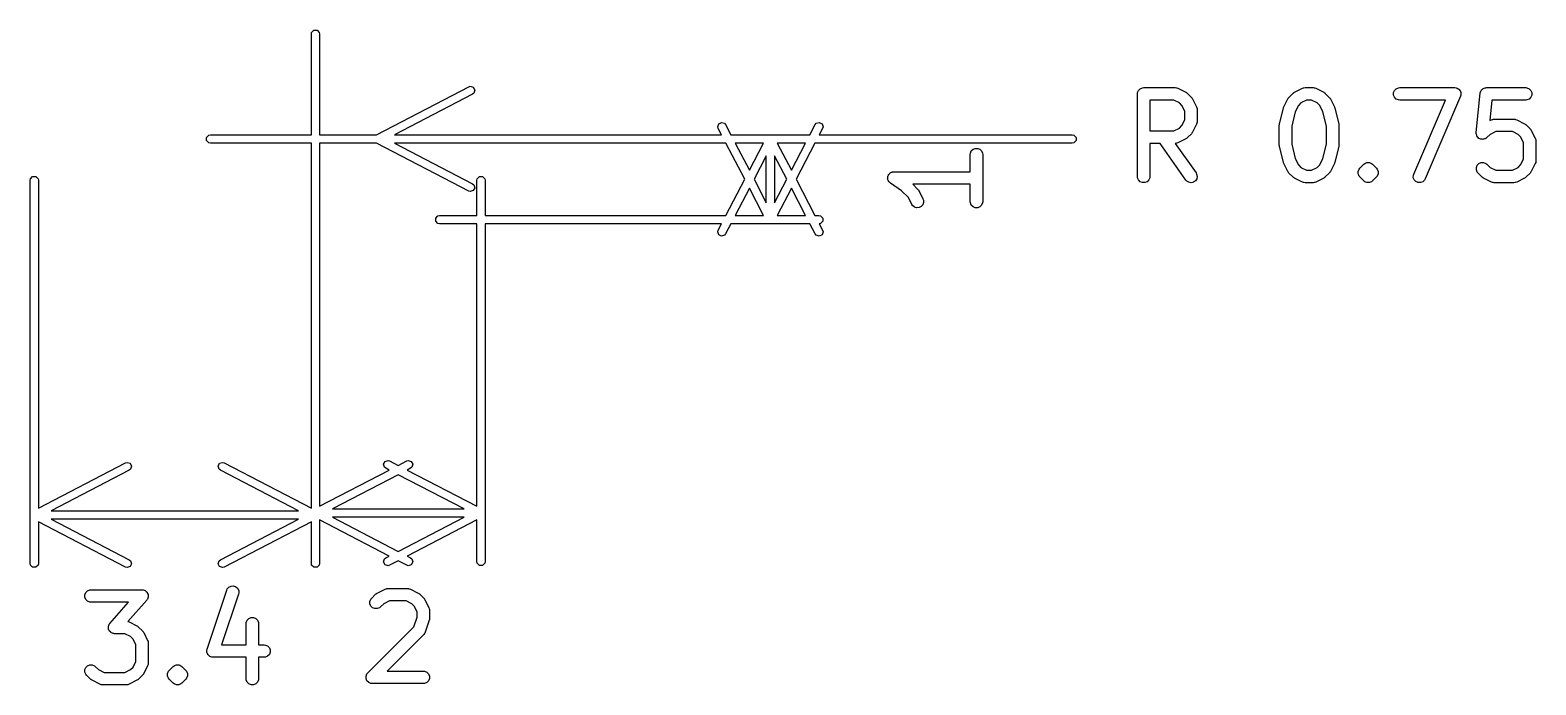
# Model space of a CAD drawing. Header units: inches. Extents: x 5.49 to 6.21, y -4.71 to -3.38.
# Drawn here: x 5.494 to 6.211, y -4.714 to -4.402 of the extents above; entities that cross this region are included whole.
import ezdxf

# ---------------------------------------------------------------- set-up
doc = ezdxf.new("R2010")
doc.units = ezdxf.units.IN
doc.header["$MEASUREMENT"] = 0
doc.layers.add('BLACK', color=250, linetype='CONTINUOUS')

msp = doc.modelspace()

# ---------------------------------------------------------------- linework, layer by layer
at = {"layer": 'BLACK', "linetype": 'CONTINUOUS'}
for p, q in [((5.62794, -4.4037), (5.62808, -4.40295)), ((5.62794, -4.45173), (5.62794, -4.4037)), ((5.62808, -4.40295), (5.62915, -4.40188)), ((5.62915, -4.40188), (5.63066, -4.40188)), ((5.63066, -4.40188), (5.63172, -4.40295)), ((5.63172, -4.40295), (5.63187, -4.4037)), ((5.63187, -4.4037), (5.63187, -4.45173)), ((5.65895, -4.45173), (5.70287, -4.42887)), ((5.70287, -4.42887), (5.70361, -4.42865)), ((5.70361, -4.42865), (5.70505, -4.42911)), ((5.70505, -4.42911), (5.70574, -4.43044)), ((6.02251, -4.42978), (6.02358, -4.42934)), ((6.02358, -4.42934), (6.02415, -4.42928)), ((6.02415, -4.42928), (6.03915, -4.42928)), ((6.03915, -4.42928), (6.03973, -4.42934)), ((6.03973, -4.42934), (6.03982, -4.42938)), ((6.03982, -4.42938), (6.03993, -4.42939)), ((6.03993, -4.42939), (6.04047, -4.4296)), ((6.0997, -4.4296), (6.10024, -4.42939)), ((6.10024, -4.42939), (6.10034, -4.42938)), ((6.10034, -4.42938), (6.10044, -4.42934)), ((6.10044, -4.42934), (6.10102, -4.42928)), ((6.10102, -4.42928), (6.10477, -4.42928)), ((6.10477, -4.42928), (6.10534, -4.42934)), ((6.10534, -4.42934), (6.10544, -4.42938)), ((6.10544, -4.42938), (6.10555, -4.42939)), ((6.10555, -4.42939), (6.10609, -4.4296)), ((6.14437, -4.42978), (6.14544, -4.42934)), ((6.14544, -4.42934), (6.14601, -4.42928)), ((6.14601, -4.42928), (6.17226, -4.42928)), ((6.17226, -4.42928), (6.17284, -4.42934)), ((6.17284, -4.42934), (6.17285, -4.42935)), ((6.17285, -4.42935), (6.17287, -4.42935)), ((6.17287, -4.42935), (6.17338, -4.42957)), ((6.18587, -4.42963), (6.18628, -4.42951)), ((6.18628, -4.42951), (6.18668, -4.42934)), ((6.18668, -4.42934), (6.1869, -4.42932)), ((6.1869, -4.42932), (6.18697, -4.4293)), ((6.18697, -4.4293), (6.18704, -4.42931)), ((6.18704, -4.42931), (6.18726, -4.42928)), ((6.18726, -4.42928), (6.206, -4.42928)), ((6.206, -4.42928), (6.20658, -4.42934)), ((6.20658, -4.42934), (6.20765, -4.42978)), ((5.70469, -4.43236), (5.66748, -4.45173)), ((5.70529, -4.43188), (5.70469, -4.43236)), ((5.70574, -4.43044), (5.70529, -4.43188)), ((6.0212, -4.43224), (6.02126, -4.43166)), ((6.0212, -4.47161), (6.0212, -4.43224)), ((6.02126, -4.43166), (6.0217, -4.4306)), ((6.0217, -4.4306), (6.02251, -4.42978)), ((6.03845, -4.43519), (6.02711, -4.43519)), ((6.02711, -4.43519), (6.02711, -4.44991)), ((6.04115, -4.43654), (6.03845, -4.43519)), ((6.04047, -4.4296), (6.04422, -4.43147)), ((6.04235, -4.43774), (6.04115, -4.43654)), ((6.04422, -4.43147), (6.04447, -4.43163)), ((6.04447, -4.43163), (6.04454, -4.43166)), ((6.04454, -4.43166), (6.04462, -4.43172)), ((6.04462, -4.43172), (6.04471, -4.43178)), ((6.04471, -4.43178), (6.04476, -4.43184)), ((6.04476, -4.43184), (6.04499, -4.43202)), ((6.04499, -4.43202), (6.04686, -4.4339)), ((6.04686, -4.4339), (6.04705, -4.43412)), ((6.04705, -4.43412), (6.04711, -4.43418)), ((6.04711, -4.43418), (6.04716, -4.43427)), ((6.04716, -4.43427), (6.04723, -4.43435)), ((6.04723, -4.43435), (6.04726, -4.43442)), ((6.04726, -4.43442), (6.04742, -4.43467)), ((6.04742, -4.43467), (6.04929, -4.43842)), ((6.09088, -4.43842), (6.09275, -4.43467)), ((6.09275, -4.43467), (6.09291, -4.43442)), ((6.09291, -4.43442), (6.09294, -4.43435)), ((6.09294, -4.43435), (6.09301, -4.43427)), ((6.09301, -4.43427), (6.09306, -4.43418)), ((6.09306, -4.43418), (6.09312, -4.43412)), ((6.09312, -4.43412), (6.09331, -4.4339)), ((6.09331, -4.4339), (6.09518, -4.43202)), ((6.09518, -4.43202), (6.09541, -4.43184)), ((6.09541, -4.43184), (6.09546, -4.43178)), ((6.09546, -4.43178), (6.09555, -4.43172)), ((6.09555, -4.43172), (6.09563, -4.43166)), ((6.09563, -4.43166), (6.0957, -4.43163)), ((6.0957, -4.43163), (6.09595, -4.43147)), ((6.09595, -4.43147), (6.0997, -4.4296)), ((6.09902, -4.43654), (6.09782, -4.43774)), ((6.10172, -4.43519), (6.09902, -4.43654)), ((6.10407, -4.43519), (6.10172, -4.43519)), ((6.10677, -4.43654), (6.10407, -4.43519)), ((6.10609, -4.4296), (6.10984, -4.43147)), ((6.10797, -4.43774), (6.10677, -4.43654)), ((6.10984, -4.43147), (6.11009, -4.43163)), ((6.11009, -4.43163), (6.11016, -4.43166)), ((6.11016, -4.43166), (6.11024, -4.43172)), ((6.11024, -4.43172), (6.11033, -4.43178)), ((6.11033, -4.43178), (6.11038, -4.43184)), ((6.11038, -4.43184), (6.1106, -4.43202)), ((6.1106, -4.43202), (6.11248, -4.4339)), ((6.11248, -4.4339), (6.11267, -4.43412)), ((6.11267, -4.43412), (6.11272, -4.43418)), ((6.11272, -4.43418), (6.11278, -4.43427)), ((6.11278, -4.43427), (6.11285, -4.43435)), ((6.11285, -4.43435), (6.11288, -4.43442)), ((6.11288, -4.43442), (6.11303, -4.43467)), ((6.11303, -4.43467), (6.11491, -4.43842)), ((6.14312, -4.43166), (6.14356, -4.4306)), ((6.14312, -4.43281), (6.14312, -4.43166)), ((6.14356, -4.43388), (6.14312, -4.43281)), ((6.14356, -4.4306), (6.14437, -4.42978)), ((6.14437, -4.43469), (6.14356, -4.43388)), ((6.14544, -4.43513), (6.14437, -4.43469)), ((6.14601, -4.43519), (6.14544, -4.43513)), ((6.16778, -4.43519), (6.14601, -4.43519)), ((6.15267, -4.47044), (6.16778, -4.43519)), ((6.17497, -4.4334), (6.1581, -4.47277)), ((6.17338, -4.42957), (6.1739, -4.42978)), ((6.1739, -4.42978), (6.17391, -4.42979)), ((6.17391, -4.42979), (6.17393, -4.4298)), ((6.17393, -4.4298), (6.17432, -4.4302)), ((6.17432, -4.4302), (6.17471, -4.4306)), ((6.17471, -4.4306), (6.17472, -4.43061)), ((6.17472, -4.43061), (6.17473, -4.43063)), ((6.17473, -4.43063), (6.17494, -4.43115)), ((6.17494, -4.43115), (6.17516, -4.43166)), ((6.17515, -4.43285), (6.17497, -4.4334)), ((6.17516, -4.43281), (6.17515, -4.43283)), ((6.17515, -4.43283), (6.17515, -4.43285)), ((6.17516, -4.43166), (6.17516, -4.43168)), ((6.17516, -4.43168), (6.17516, -4.4317)), ((6.17516, -4.4317), (6.17516, -4.43225)), ((6.17516, -4.43225), (6.17516, -4.43281)), ((6.18244, -4.45069), (6.18432, -4.43194)), ((6.18432, -4.43194), (6.18436, -4.43173)), ((6.18436, -4.43166), (6.18439, -4.43159)), ((6.18436, -4.43173), (6.18436, -4.43166)), ((6.18439, -4.43159), (6.18443, -4.43138)), ((6.18443, -4.43138), (6.18464, -4.431)), ((6.18464, -4.431), (6.1848, -4.4306)), ((6.1848, -4.4306), (6.18491, -4.43049)), ((6.18491, -4.43049), (6.18498, -4.43036)), ((6.18498, -4.43036), (6.18531, -4.43009)), ((6.18531, -4.43009), (6.18562, -4.42978)), ((6.18562, -4.42978), (6.18575, -4.42972)), ((6.18575, -4.42972), (6.18587, -4.42963)), ((6.18993, -4.43519), (6.18895, -4.44496)), ((6.206, -4.43519), (6.18993, -4.43519)), ((6.20658, -4.43513), (6.206, -4.43519)), ((6.20765, -4.43469), (6.20658, -4.43513)), ((6.20765, -4.42978), (6.20846, -4.4306)), ((6.20846, -4.43388), (6.20765, -4.43469)), ((6.20846, -4.4306), (6.2089, -4.43166)), ((6.2089, -4.43281), (6.20846, -4.43388)), ((6.2089, -4.43166), (6.2089, -4.43281)), ((6.0437, -4.44043), (6.04235, -4.43774)), ((6.0437, -4.44466), (6.0437, -4.44043)), ((6.04929, -4.43842), (6.0495, -4.43896)), ((6.0495, -4.43896), (6.04951, -4.43906)), ((6.04951, -4.43906), (6.04955, -4.43916)), ((6.04955, -4.43916), (6.0496, -4.43974)), ((6.0496, -4.43974), (6.0496, -4.44536)), ((6.08878, -4.44652), (6.09065, -4.43902)), ((6.09065, -4.43902), (6.09067, -4.43898)), ((6.09067, -4.43896), (6.09076, -4.43872)), ((6.09067, -4.43898), (6.09067, -4.43896)), ((6.09076, -4.43872), (6.09085, -4.43847)), ((6.09085, -4.43847), (6.09086, -4.43846)), ((6.09086, -4.43846), (6.09088, -4.43842)), ((6.0963, -4.44077), (6.0946, -4.4476)), ((6.09782, -4.43774), (6.0963, -4.44077)), ((6.10948, -4.44077), (6.10797, -4.43774)), ((6.11119, -4.4476), (6.10948, -4.44077)), ((6.11491, -4.43842), (6.11492, -4.43846)), ((6.11492, -4.43846), (6.11494, -4.43847)), ((6.11494, -4.43847), (6.11502, -4.43872)), ((6.11502, -4.43872), (6.11511, -4.43896)), ((6.11511, -4.43896), (6.11512, -4.43898)), ((6.11512, -4.43898), (6.11513, -4.43902)), ((6.11513, -4.43902), (6.11701, -4.44652)), ((5.82141, -4.44795), (5.82186, -4.44651)), ((5.82162, -4.44868), (5.82141, -4.44795)), ((5.82321, -4.45173), (5.82162, -4.44868)), ((5.82186, -4.44651), (5.8232, -4.44581)), ((5.8232, -4.44581), (5.82463, -4.44627)), ((5.82463, -4.44627), (5.82512, -4.44687)), ((5.82512, -4.44687), (5.82765, -4.45173)), ((5.86527, -4.45173), (5.8678, -4.44687)), ((5.8678, -4.44687), (5.86828, -4.44627)), ((5.86828, -4.44627), (5.86972, -4.44581)), ((5.87129, -4.44868), (5.8697, -4.45173)), ((5.86972, -4.44581), (5.87105, -4.44651)), ((5.87105, -4.44651), (5.87151, -4.44795)), ((5.87151, -4.44795), (5.87129, -4.44868)), ((6.02711, -4.44991), (6.03845, -4.44991)), ((6.03845, -4.44991), (6.04115, -4.44856)), ((6.04115, -4.44856), (6.04235, -4.44736)), ((6.04235, -4.44736), (6.0437, -4.44466)), ((6.04705, -4.45097), (6.04686, -4.4512)), ((6.04711, -4.45092), (6.04705, -4.45097)), ((6.04716, -4.45083), (6.04711, -4.45092)), ((6.04723, -4.45075), (6.04716, -4.45083)), ((6.04726, -4.45068), (6.04723, -4.45075)), ((6.04742, -4.45043), (6.04726, -4.45068)), ((6.04929, -4.44668), (6.04742, -4.45043)), ((6.0495, -4.44614), (6.04929, -4.44668)), ((6.04951, -4.44603), (6.0495, -4.44614)), ((6.04955, -4.44594), (6.04951, -4.44603)), ((6.0496, -4.44536), (6.04955, -4.44594)), ((6.08869, -4.44709), (6.08873, -4.44688)), ((6.0887, -4.44713), (6.08869, -4.44709)), ((6.08869, -4.44724), (6.0887, -4.44713)), ((6.08869, -4.45661), (6.08869, -4.44724)), ((6.08873, -4.44688), (6.08875, -4.44666)), ((6.08875, -4.44666), (6.08876, -4.44662)), ((6.08876, -4.44662), (6.08878, -4.44652)), ((6.0946, -4.4476), (6.0946, -4.45625)), ((6.11119, -4.45625), (6.11119, -4.4476)), ((6.11701, -4.44652), (6.11702, -4.44662)), ((6.11702, -4.44662), (6.11704, -4.44666)), ((6.11704, -4.44666), (6.11706, -4.44688)), ((6.11706, -4.44688), (6.11709, -4.44709)), ((6.11709, -4.44709), (6.11708, -4.44713)), ((6.11708, -4.44713), (6.11709, -4.44724)), ((6.11709, -4.44724), (6.11709, -4.45661)), ((6.18244, -4.45127), (6.18244, -4.45069)), ((6.18895, -4.44496), (6.18969, -4.44459)), ((6.1917, -4.45019), (6.18901, -4.45154)), ((6.18969, -4.44459), (6.19023, -4.44439)), ((6.19023, -4.44439), (6.19033, -4.44438)), ((6.19033, -4.44438), (6.19043, -4.44434)), ((6.19043, -4.44434), (6.19101, -4.44428)), ((6.19101, -4.44428), (6.20038, -4.44428)), ((6.19968, -4.45019), (6.1917, -4.45019)), ((6.20238, -4.45154), (6.19968, -4.45019)), ((6.20038, -4.44428), (6.20096, -4.44434)), ((6.20096, -4.44434), (6.20105, -4.44438)), ((6.20105, -4.44438), (6.20116, -4.44439)), ((6.20116, -4.44439), (6.2017, -4.44459)), ((6.2017, -4.44459), (6.20545, -4.44647)), ((6.20545, -4.44647), (6.2057, -4.44662)), ((6.2057, -4.44662), (6.20577, -4.44665)), ((6.20577, -4.44665), (6.20585, -4.44672)), ((6.20585, -4.44672), (6.20594, -4.44678)), ((6.20594, -4.44678), (6.20599, -4.44684)), ((6.20599, -4.44684), (6.20622, -4.44702)), ((6.20622, -4.44702), (6.20809, -4.4489)), ((6.20809, -4.4489), (6.20828, -4.44912)), ((6.20828, -4.44912), (6.20834, -4.44917)), ((6.20834, -4.44917), (6.20839, -4.44926)), ((6.20839, -4.44926), (6.20846, -4.44934)), ((6.20846, -4.44934), (6.20849, -4.44942)), ((6.20849, -4.44942), (6.20865, -4.44966)), ((6.20865, -4.44966), (6.21052, -4.45341)), ((5.57808, -4.45295), (5.57915, -4.45188)), ((5.57808, -4.45445), (5.57808, -4.45295)), ((5.57915, -4.45552), (5.57808, -4.45445)), ((5.57915, -4.45188), (5.5799, -4.45173)), ((5.5799, -4.45567), (5.57915, -4.45552)), ((5.5799, -4.45173), (5.62794, -4.45173)), ((5.62794, -4.45567), (5.5799, -4.45567)), ((5.62794, -4.47339), (5.62794, -4.45567)), ((5.63187, -4.45173), (5.65895, -4.45173)), ((5.63187, -4.45567), (5.63187, -4.47339)), ((5.64959, -4.45567), (5.63187, -4.45567)), ((5.65895, -4.45567), (5.64959, -4.45567)), ((5.70287, -4.47853), (5.65895, -4.45567)), ((5.66748, -4.45173), (5.6799, -4.45173)), ((5.80943, -4.45567), (5.66748, -4.45567)), ((5.66748, -4.45567), (5.70469, -4.47504)), ((5.6799, -4.45173), (5.82321, -4.45173)), ((5.82526, -4.45567), (5.80943, -4.45567)), ((5.83424, -4.47291), (5.82526, -4.45567)), ((5.82765, -4.45173), (5.86527, -4.45173)), ((5.8297, -4.45567), (5.83646, -4.46865)), ((5.84321, -4.45567), (5.8297, -4.45567)), ((5.83646, -4.46865), (5.84321, -4.45567)), ((5.8497, -4.45567), (5.85646, -4.46865)), ((5.86322, -4.45567), (5.8497, -4.45567)), ((5.85646, -4.46865), (5.86322, -4.45567)), ((5.86765, -4.45567), (5.85868, -4.47291)), ((5.99017, -4.45567), (5.86765, -4.45567)), ((5.8697, -4.45173), (5.99017, -4.45173)), ((5.94292, -4.45862), (5.94398, -4.45818)), ((5.94398, -4.45818), (5.94514, -4.45818)), ((5.94514, -4.45818), (5.9462, -4.45862)), ((5.99017, -4.45173), (5.99093, -4.45188)), ((5.99093, -4.45552), (5.99017, -4.45567)), ((5.99093, -4.45188), (5.99199, -4.45295)), ((5.99199, -4.45445), (5.99093, -4.45552)), ((5.99199, -4.45295), (5.99199, -4.45445)), ((6.03199, -4.45581), (6.02711, -4.45581)), ((6.02711, -4.45581), (6.02711, -4.47161)), ((6.04423, -4.4733), (6.03199, -4.45581)), ((6.03973, -4.45576), (6.03919, -4.45581)), ((6.03919, -4.45581), (6.04907, -4.46991)), ((6.03982, -4.45571), (6.03973, -4.45576)), ((6.03993, -4.45571), (6.03982, -4.45571)), ((6.04047, -4.4555), (6.03993, -4.45571)), ((6.04422, -4.45363), (6.04047, -4.4555)), ((6.04447, -4.45347), (6.04422, -4.45363)), ((6.04454, -4.45344), (6.04447, -4.45347)), ((6.04462, -4.45337), (6.04454, -4.45344)), ((6.04471, -4.45332), (6.04462, -4.45337)), ((6.04476, -4.45326), (6.04471, -4.45332)), ((6.04499, -4.45307), (6.04476, -4.45326)), ((6.04686, -4.4512), (6.04499, -4.45307)), ((6.0887, -4.45671), (6.08869, -4.45661)), ((6.08869, -4.45675), (6.0887, -4.45671)), ((6.08873, -4.45697), (6.08869, -4.45675)), ((6.08875, -4.45718), (6.08873, -4.45697)), ((6.08876, -4.45723), (6.08875, -4.45718)), ((6.08878, -4.45733), (6.08876, -4.45723)), ((6.09065, -4.46482), (6.08878, -4.45733)), ((6.0946, -4.45625), (6.0963, -4.46308)), ((6.10948, -4.46308), (6.11119, -4.45625)), ((6.11701, -4.45733), (6.11513, -4.46482)), ((6.11702, -4.45723), (6.11701, -4.45733)), ((6.11704, -4.45718), (6.11702, -4.45723)), ((6.11706, -4.45697), (6.11704, -4.45718)), ((6.11709, -4.45675), (6.11706, -4.45697)), ((6.11709, -4.45661), (6.11708, -4.45671)), ((6.11708, -4.45671), (6.11709, -4.45675)), ((6.18249, -4.45141), (6.18244, -4.45127)), ((6.18249, -4.45156), (6.18249, -4.45141)), ((6.18265, -4.45196), (6.18249, -4.45156)), ((6.18278, -4.45237), (6.18265, -4.45196)), ((6.18287, -4.45249), (6.18278, -4.45237)), ((6.18293, -4.45263), (6.18287, -4.45249)), ((6.18323, -4.45293), (6.18293, -4.45263)), ((6.18351, -4.45326), (6.18323, -4.45293)), ((6.18364, -4.45333), (6.18351, -4.45326)), ((6.18374, -4.45344), (6.18364, -4.45333)), ((6.18414, -4.4536), (6.18374, -4.45344)), ((6.18452, -4.45381), (6.18414, -4.4536)), ((6.18467, -4.45382), (6.18452, -4.45381)), ((6.18481, -4.45388), (6.18467, -4.45382)), ((6.18524, -4.45388), (6.18481, -4.45388)), ((6.18567, -4.45392), (6.18524, -4.45388)), ((6.18581, -4.45388), (6.18567, -4.45392)), ((6.18596, -4.45388), (6.18581, -4.45388)), ((6.18636, -4.45372), (6.18596, -4.45388)), ((6.18677, -4.45359), (6.18636, -4.45372)), ((6.18689, -4.4535), (6.18677, -4.45359)), ((6.18702, -4.45344), (6.18689, -4.4535)), ((6.18747, -4.45307), (6.18702, -4.45344)), ((6.18901, -4.45154), (6.18747, -4.45307)), ((6.20358, -4.45273), (6.20238, -4.45154)), ((6.20493, -4.45543), (6.20358, -4.45273)), ((6.20493, -4.46341), (6.20493, -4.45543)), ((6.21052, -4.45341), (6.21073, -4.45395)), ((6.21073, -4.45395), (6.21074, -4.45406)), ((6.21074, -4.45406), (6.21078, -4.45416)), ((6.21078, -4.45416), (6.21083, -4.45473)), ((6.21083, -4.45473), (6.21083, -4.46411)), ((5.84449, -4.46175), (5.83867, -4.47291)), ((5.84449, -4.48408), (5.84449, -4.46175)), ((5.85424, -4.47291), (5.84843, -4.46175)), ((5.84843, -4.46175), (5.84843, -4.48408)), ((5.94161, -4.46107), (5.94166, -4.4605)), ((5.94161, -4.46937), (5.94161, -4.46107)), ((5.94166, -4.4605), (5.9421, -4.45943)), ((5.9421, -4.45943), (5.94292, -4.45862)), ((5.9462, -4.45862), (5.94701, -4.45943)), ((5.94701, -4.45943), (5.94746, -4.4605)), ((5.94746, -4.4605), (5.94751, -4.46107)), ((5.94751, -4.46107), (5.94751, -4.48357)), ((6.09067, -4.46487), (6.09065, -4.46482)), ((6.09067, -4.46489), (6.09067, -4.46487)), ((6.09076, -4.46513), (6.09067, -4.46489)), ((6.09085, -4.46537), (6.09076, -4.46513)), ((6.09086, -4.46539), (6.09085, -4.46537)), ((6.09088, -4.46543), (6.09086, -4.46539)), ((6.0963, -4.46308), (6.09782, -4.46611)), ((6.10797, -4.46611), (6.10948, -4.46308)), ((6.11492, -4.46539), (6.11491, -4.46543)), ((6.11494, -4.46537), (6.11492, -4.46539)), ((6.11502, -4.46513), (6.11494, -4.46537)), ((6.11511, -4.46489), (6.11502, -4.46513)), ((6.11512, -4.46487), (6.11511, -4.46489)), ((6.11513, -4.46482), (6.11512, -4.46487)), ((6.12937, -4.4654), (6.13009, -4.4651)), ((6.13009, -4.4651), (6.13044, -4.46496)), ((6.13044, -4.46496), (6.13159, -4.46496)), ((6.13159, -4.46496), (6.13159, -4.46496)), ((6.13159, -4.46496), (6.13193, -4.4651)), ((6.13193, -4.4651), (6.13265, -4.4654)), ((6.18374, -4.4654), (6.18481, -4.46496)), ((6.18481, -4.46496), (6.18596, -4.46496)), ((6.18596, -4.46496), (6.18702, -4.4654)), ((6.20358, -4.46611), (6.20493, -4.46341)), ((6.21073, -4.46489), (6.21052, -4.46543)), ((6.21074, -4.46478), (6.21073, -4.46489)), ((6.21078, -4.46468), (6.21074, -4.46478)), ((6.21083, -4.46411), (6.21078, -4.46468)), ((5.49423, -4.47263), (5.49529, -4.47157)), ((5.49529, -4.47157), (5.4968, -4.47157)), ((5.4968, -4.47157), (5.49786, -4.47263)), ((5.70684, -4.47263), (5.70791, -4.47157)), ((5.70791, -4.47157), (5.70941, -4.47157)), ((5.70941, -4.47157), (5.71048, -4.47263)), ((5.90224, -4.47233), (5.90229, -4.47204)), ((5.90229, -4.47261), (5.90224, -4.47233)), ((5.90229, -4.47175), (5.9024, -4.47148)), ((5.90229, -4.47204), (5.90229, -4.47175)), ((5.9024, -4.47148), (5.90246, -4.4712)), ((5.90246, -4.4712), (5.90262, -4.47095)), ((5.90262, -4.47095), (5.90273, -4.47068)), ((5.90273, -4.47068), (5.90294, -4.47048)), ((5.90294, -4.47048), (5.9031, -4.47024)), ((5.9031, -4.47024), (5.90334, -4.47007)), ((5.90334, -4.47007), (5.90355, -4.46987)), ((5.90355, -4.46987), (5.90382, -4.46976)), ((5.90382, -4.46976), (5.90406, -4.4696)), ((5.90406, -4.4696), (5.90434, -4.46954)), ((5.90434, -4.46954), (5.90461, -4.46943)), ((5.90461, -4.46943), (5.90518, -4.46937)), ((5.90518, -4.46937), (5.90519, -4.46937)), ((5.90519, -4.46937), (5.90519, -4.46937)), ((5.90519, -4.46937), (5.90519, -4.46937)), ((5.90519, -4.46937), (5.94161, -4.46937)), ((6.02126, -4.47218), (6.0212, -4.47161)), ((6.0217, -4.47325), (6.02126, -4.47218)), ((6.02705, -4.47218), (6.02661, -4.47325)), ((6.02711, -4.47161), (6.02705, -4.47218)), ((6.04907, -4.46991), (6.04935, -4.47042)), ((6.04935, -4.47042), (6.0496, -4.47154)), ((6.0496, -4.47154), (6.0494, -4.47268)), ((6.09275, -4.46918), (6.09088, -4.46543)), ((6.09291, -4.46943), (6.09275, -4.46918)), ((6.09294, -4.4695), (6.09291, -4.46943)), ((6.09301, -4.46958), (6.09294, -4.4695)), ((6.09306, -4.46967), (6.09301, -4.46958)), ((6.09312, -4.46972), (6.09306, -4.46967)), ((6.09331, -4.46995), (6.09312, -4.46972)), ((6.09518, -4.47182), (6.09331, -4.46995)), ((6.09541, -4.47201), (6.09518, -4.47182)), ((6.09546, -4.47206), (6.09541, -4.47201)), ((6.09555, -4.47212), (6.09546, -4.47206)), ((6.09563, -4.47219), (6.09555, -4.47212)), ((6.0957, -4.47222), (6.09563, -4.47219)), ((6.09595, -4.47237), (6.0957, -4.47222)), ((6.0997, -4.47425), (6.09595, -4.47237)), ((6.09782, -4.46611), (6.09902, -4.46731)), ((6.09902, -4.46731), (6.10172, -4.46865)), ((6.10172, -4.46865), (6.10407, -4.46865)), ((6.10407, -4.46865), (6.10677, -4.46731)), ((6.10984, -4.47237), (6.10609, -4.47425)), ((6.10677, -4.46731), (6.10797, -4.46611)), ((6.11009, -4.47222), (6.10984, -4.47237)), ((6.11016, -4.47219), (6.11009, -4.47222)), ((6.11024, -4.47212), (6.11016, -4.47219)), ((6.11033, -4.47206), (6.11024, -4.47212)), ((6.11038, -4.47201), (6.11033, -4.47206)), ((6.1106, -4.47182), (6.11038, -4.47201)), ((6.11248, -4.46995), (6.1106, -4.47182)), ((6.11267, -4.46972), (6.11248, -4.46995)), ((6.11272, -4.46967), (6.11267, -4.46972)), ((6.11278, -4.46958), (6.11272, -4.46967)), ((6.11285, -4.4695), (6.11278, -4.46958)), ((6.11288, -4.46943), (6.11285, -4.4695)), ((6.11303, -4.46918), (6.11288, -4.46943)), ((6.11491, -4.46543), (6.11303, -4.46918)), ((6.12624, -4.46916), (6.12668, -4.46809)), ((6.12624, -4.47031), (6.12624, -4.46916)), ((6.12654, -4.47103), (6.12624, -4.47031)), ((6.12668, -4.47137), (6.12654, -4.47103)), ((6.12668, -4.46809), (6.12705, -4.46764)), ((6.12705, -4.47182), (6.12668, -4.47137)), ((6.12705, -4.46764), (6.12893, -4.46577)), ((6.12893, -4.47369), (6.12705, -4.47182)), ((6.12893, -4.46577), (6.12937, -4.4654)), ((6.12937, -4.4654), (6.12937, -4.4654)), ((6.13265, -4.4654), (6.13265, -4.4654)), ((6.13265, -4.4654), (6.1331, -4.46577)), ((6.1331, -4.46577), (6.13498, -4.46764)), ((6.13498, -4.47182), (6.1331, -4.47369)), ((6.13498, -4.46764), (6.13534, -4.46809)), ((6.13534, -4.47137), (6.13498, -4.47182)), ((6.13534, -4.46809), (6.13578, -4.46915)), ((6.13579, -4.47031), (6.13534, -4.47137)), ((6.13578, -4.46915), (6.13579, -4.46916)), ((6.13579, -4.46916), (6.13579, -4.47031)), ((6.15248, -4.47215), (6.1525, -4.471)), ((6.15291, -4.47322), (6.15248, -4.47215)), ((6.1525, -4.471), (6.15267, -4.47044)), ((6.18249, -4.46728), (6.18293, -4.46622)), ((6.18249, -4.46843), (6.18249, -4.46728)), ((6.18293, -4.4695), (6.18249, -4.46843)), ((6.18293, -4.46622), (6.18374, -4.4654)), ((6.18329, -4.46995), (6.18293, -4.4695)), ((6.18517, -4.47182), (6.18329, -4.46995)), ((6.1854, -4.47201), (6.18517, -4.47182)), ((6.18545, -4.47206), (6.1854, -4.47201)), ((6.18554, -4.47212), (6.18545, -4.47206)), ((6.18562, -4.47219), (6.18554, -4.47212)), ((6.18569, -4.47222), (6.18562, -4.47219)), ((6.18594, -4.47237), (6.18569, -4.47222)), ((6.18969, -4.47425), (6.18594, -4.47237)), ((6.18702, -4.4654), (6.18747, -4.46577)), ((6.18747, -4.46577), (6.18901, -4.46731)), ((6.18901, -4.46731), (6.1917, -4.46865)), ((6.1917, -4.46865), (6.19968, -4.46865)), ((6.19968, -4.46865), (6.20238, -4.46731)), ((6.20545, -4.47237), (6.2017, -4.47425)), ((6.20238, -4.46731), (6.20358, -4.46611)), ((6.2057, -4.47222), (6.20545, -4.47237)), ((6.20577, -4.47219), (6.2057, -4.47222)), ((6.20585, -4.47212), (6.20577, -4.47219)), ((6.20594, -4.47206), (6.20585, -4.47212)), ((6.20599, -4.47201), (6.20594, -4.47206)), ((6.20622, -4.47182), (6.20599, -4.47201)), ((6.20809, -4.46995), (6.20622, -4.47182)), ((6.20828, -4.46972), (6.20809, -4.46995)), ((6.20834, -4.46967), (6.20828, -4.46972)), ((6.20839, -4.46958), (6.20834, -4.46967)), ((6.20846, -4.4695), (6.20839, -4.46958)), ((6.20849, -4.46943), (6.20846, -4.4695)), ((6.20865, -4.46918), (6.20849, -4.46943)), ((6.21052, -4.46543), (6.20865, -4.46918)), ((5.49408, -4.47339), (5.49423, -4.47263)), ((5.49408, -4.65584), (5.49408, -4.47339)), ((5.49786, -4.47263), (5.49801, -4.47339)), ((5.49801, -4.47339), (5.49801, -4.62951)), ((5.62794, -4.62951), (5.62794, -4.47339)), ((5.63187, -4.47339), (5.63187, -4.62861)), ((5.70361, -4.47875), (5.70287, -4.47853)), ((5.70505, -4.4783), (5.70361, -4.47875)), ((5.70469, -4.47504), (5.70529, -4.47552)), ((5.70574, -4.47696), (5.70505, -4.4783)), ((5.70529, -4.47552), (5.70574, -4.47696)), ((5.70669, -4.47339), (5.70684, -4.47263)), ((5.70669, -4.49016), (5.70669, -4.47339)), ((5.71048, -4.47263), (5.71063, -4.47339)), ((5.71063, -4.47339), (5.71063, -4.49016)), ((5.82526, -4.49016), (5.83424, -4.47291)), ((5.83646, -4.47718), (5.8297, -4.49016)), ((5.84321, -4.49016), (5.83646, -4.47718)), ((5.83867, -4.47291), (5.84449, -4.48408)), ((5.84843, -4.48408), (5.85424, -4.47291)), ((5.85646, -4.47718), (5.8497, -4.49016)), ((5.86322, -4.49016), (5.85646, -4.47718)), ((5.85868, -4.47291), (5.86765, -4.49016)), ((5.90229, -4.4729), (5.90229, -4.47261)), ((5.90241, -4.47317), (5.90229, -4.4729)), ((5.90246, -4.47346), (5.90241, -4.47317)), ((5.90262, -4.4737), (5.90246, -4.47346)), ((5.90273, -4.47396), (5.90262, -4.4737)), ((5.90294, -4.47417), (5.90273, -4.47396)), ((5.9031, -4.47441), (5.90294, -4.47417)), ((5.90355, -4.47478), (5.9031, -4.47441)), ((5.90893, -4.47837), (5.90355, -4.47478)), ((5.90355, -4.47478), (5.90355, -4.47478)), ((5.90355, -4.47478), (5.90355, -4.47478)), ((5.90355, -4.47478), (5.90355, -4.47478)), ((5.91214, -4.48157), (5.90893, -4.47837)), ((5.94161, -4.47528), (5.91419, -4.47528)), ((5.91419, -4.47528), (5.91665, -4.47773)), ((5.91665, -4.47773), (5.91684, -4.47796)), ((5.91684, -4.47796), (5.9169, -4.47801)), ((5.9169, -4.47801), (5.91695, -4.4781)), ((5.91695, -4.4781), (5.91702, -4.47818)), ((5.91702, -4.47818), (5.91705, -4.47825)), ((5.91705, -4.47825), (5.9172, -4.4785)), ((5.9172, -4.4785), (5.91908, -4.48225)), ((5.94161, -4.48357), (5.94161, -4.47528)), ((6.02251, -4.47406), (6.0217, -4.47325)), ((6.02358, -4.4745), (6.02251, -4.47406)), ((6.02473, -4.4745), (6.02358, -4.4745)), ((6.02579, -4.47406), (6.02473, -4.4745)), ((6.02661, -4.47325), (6.02579, -4.47406)), ((6.04461, -4.47374), (6.04423, -4.4733)), ((6.04558, -4.47436), (6.04461, -4.47374)), ((6.04671, -4.47456), (6.04558, -4.47436)), ((6.04784, -4.47431), (6.04671, -4.47456)), ((6.04878, -4.47365), (6.04784, -4.47431)), ((6.0494, -4.47268), (6.04878, -4.47365)), ((6.10024, -4.47445), (6.0997, -4.47425)), ((6.10034, -4.47446), (6.10024, -4.47445)), ((6.10044, -4.4745), (6.10034, -4.47446)), ((6.10102, -4.47456), (6.10044, -4.4745)), ((6.10477, -4.47456), (6.10102, -4.47456)), ((6.10534, -4.4745), (6.10477, -4.47456)), ((6.10544, -4.47446), (6.10534, -4.4745)), ((6.10555, -4.47445), (6.10544, -4.47446)), ((6.10609, -4.47425), (6.10555, -4.47445)), ((6.12937, -4.47406), (6.12893, -4.47369)), ((6.13044, -4.4745), (6.12937, -4.47406)), ((6.13159, -4.4745), (6.13044, -4.4745)), ((6.13044, -4.4745), (6.13044, -4.4745)), ((6.13265, -4.47406), (6.13159, -4.4745)), ((6.13159, -4.4745), (6.13159, -4.4745)), ((6.1331, -4.47369), (6.13265, -4.47406)), ((6.15372, -4.47404), (6.15291, -4.47322)), ((6.15477, -4.4745), (6.15372, -4.47404)), ((6.15593, -4.47451), (6.15477, -4.4745)), ((6.157, -4.47408), (6.15593, -4.47451)), ((6.15782, -4.47328), (6.157, -4.47408)), ((6.1581, -4.47277), (6.15782, -4.47328)), ((6.19023, -4.47445), (6.18969, -4.47425)), ((6.19033, -4.47446), (6.19023, -4.47445)), ((6.19043, -4.4745), (6.19033, -4.47446)), ((6.19101, -4.47456), (6.19043, -4.4745)), ((6.20038, -4.47456), (6.19101, -4.47456)), ((6.20096, -4.4745), (6.20038, -4.47456)), ((6.20105, -4.47446), (6.20096, -4.4745)), ((6.20116, -4.47445), (6.20105, -4.47446)), ((6.2017, -4.47425), (6.20116, -4.47445)), ((5.9138, -4.48489), (5.91214, -4.48157)), ((5.91411, -4.48538), (5.9138, -4.48489)), ((5.91498, -4.48614), (5.91411, -4.48538)), ((5.91607, -4.4865), (5.91498, -4.48614)), ((5.91722, -4.48642), (5.91607, -4.4865)), ((5.91825, -4.4859), (5.91722, -4.48642)), ((5.919, -4.48503), (5.91825, -4.4859)), ((5.91937, -4.48394), (5.919, -4.48503)), ((5.91908, -4.48225), (5.91929, -4.48279)), ((5.91929, -4.48279), (5.91937, -4.48394)), ((5.94166, -4.48415), (5.94161, -4.48357)), ((5.9421, -4.48521), (5.94166, -4.48415)), ((5.94292, -4.48603), (5.9421, -4.48521)), ((5.94398, -4.48647), (5.94292, -4.48603)), ((5.94514, -4.48647), (5.94398, -4.48647)), ((5.9462, -4.48603), (5.94514, -4.48647)), ((5.94701, -4.48521), (5.9462, -4.48603)), ((5.94746, -4.48415), (5.94701, -4.48521)), ((5.94751, -4.48357), (5.94746, -4.48415)), ((5.68716, -4.49137), (5.68822, -4.49031)), ((5.68716, -4.49288), (5.68716, -4.49137)), ((5.68822, -4.49394), (5.68716, -4.49288)), ((5.68822, -4.49031), (5.68898, -4.49016)), ((5.68898, -4.49409), (5.68822, -4.49394)), ((5.68898, -4.49016), (5.70669, -4.49016)), ((5.71063, -4.49016), (5.82526, -4.49016)), ((5.8297, -4.49016), (5.84321, -4.49016)), ((5.8497, -4.49016), (5.86322, -4.49016)), ((5.86765, -4.49016), (5.86954, -4.49016)), ((5.86954, -4.49016), (5.8703, -4.49031)), ((5.8703, -4.49394), (5.86969, -4.49407)), ((5.8703, -4.49031), (5.87136, -4.49137)), ((5.87136, -4.49288), (5.8703, -4.49394)), ((5.87136, -4.49137), (5.87136, -4.49288)), ((5.70669, -4.49409), (5.68898, -4.49409)), ((5.70669, -4.62861), (5.70669, -4.49409)), ((5.82321, -4.49409), (5.71063, -4.49409)), ((5.71063, -4.49409), (5.71063, -4.65494)), ((5.82141, -4.49788), (5.82162, -4.49714)), ((5.82186, -4.49932), (5.82141, -4.49788)), ((5.82162, -4.49714), (5.82321, -4.49409)), ((5.8232, -4.50001), (5.82186, -4.49932)), ((5.82463, -4.49956), (5.8232, -4.50001)), ((5.82512, -4.49896), (5.82463, -4.49956)), ((5.82765, -4.49409), (5.82512, -4.49896)), ((5.86527, -4.49409), (5.82765, -4.49409)), ((5.8678, -4.49896), (5.86527, -4.49409)), ((5.86828, -4.49956), (5.8678, -4.49896)), ((5.86972, -4.50001), (5.86828, -4.49956)), ((5.86969, -4.49407), (5.87129, -4.49714)), ((5.87105, -4.49932), (5.86972, -4.50001)), ((5.87151, -4.49788), (5.87105, -4.49932)), ((5.87129, -4.49714), (5.87151, -4.49788)), ((5.49801, -4.62951), (5.53949, -4.60792)), ((5.53949, -4.60792), (5.54022, -4.60771)), ((5.54022, -4.60771), (5.54166, -4.60816)), ((5.54166, -4.60816), (5.54236, -4.6095)), ((5.58359, -4.6095), (5.58429, -4.60816)), ((5.58429, -4.60816), (5.58572, -4.60771)), ((5.58572, -4.60771), (5.58646, -4.60792)), ((5.58646, -4.60792), (5.62794, -4.62951)), ((5.66235, -4.60859), (5.66305, -4.60726)), ((5.6628, -4.61003), (5.66235, -4.60859)), ((5.66305, -4.60726), (5.66448, -4.6068)), ((5.66448, -4.6068), (5.66522, -4.60702)), ((5.66522, -4.60702), (5.66928, -4.60913)), ((5.66928, -4.60913), (5.67335, -4.60702)), ((5.67335, -4.60702), (5.67408, -4.6068)), ((5.67408, -4.6068), (5.67552, -4.60726)), ((5.67552, -4.60726), (5.67622, -4.60859)), ((5.67622, -4.60859), (5.67576, -4.61003)), ((5.5413, -4.61141), (5.50409, -4.63079)), ((5.5419, -4.61093), (5.5413, -4.61141)), ((5.54236, -4.6095), (5.5419, -4.61093)), ((5.58405, -4.61093), (5.58359, -4.6095)), ((5.58464, -4.61141), (5.58405, -4.61093)), ((5.62186, -4.63079), (5.58464, -4.61141)), ((5.63187, -4.62861), (5.66502, -4.61135)), ((5.66928, -4.61357), (5.63795, -4.62988)), ((5.6634, -4.61051), (5.6628, -4.61003)), ((5.66502, -4.61135), (5.6634, -4.61051)), ((5.70062, -4.62988), (5.66928, -4.61357)), ((5.67516, -4.61051), (5.67355, -4.61135)), ((5.67355, -4.61135), (5.70669, -4.62861)), ((5.67576, -4.61003), (5.67516, -4.61051)), ((5.63795, -4.62988), (5.70062, -4.62988)), ((5.53949, -4.65759), (5.49801, -4.636)), ((5.49801, -4.636), (5.49801, -4.65584)), ((5.50409, -4.63079), (5.62186, -4.63079)), ((5.62186, -4.63472), (5.50409, -4.63472)), ((5.50409, -4.63472), (5.5413, -4.6541)), ((5.58464, -4.6541), (5.62186, -4.63472)), ((5.62794, -4.636), (5.58646, -4.65759)), ((5.62794, -4.65584), (5.62794, -4.636)), ((5.66502, -4.65235), (5.63187, -4.63509)), ((5.63187, -4.63509), (5.63187, -4.65584)), ((5.63795, -4.63382), (5.66928, -4.65013)), ((5.70062, -4.63382), (5.63795, -4.63382)), ((5.66928, -4.65013), (5.70062, -4.63382)), ((5.70669, -4.63509), (5.67355, -4.65235)), ((5.70669, -4.65494), (5.70669, -4.63509)), ((5.49423, -4.6566), (5.49408, -4.65584)), ((5.49529, -4.65766), (5.49423, -4.6566)), ((5.4968, -4.65766), (5.49529, -4.65766)), ((5.49786, -4.6566), (5.4968, -4.65766)), ((5.49801, -4.65584), (5.49786, -4.6566)), ((5.54022, -4.6578), (5.53949, -4.65759)), ((5.54166, -4.65735), (5.54022, -4.6578)), ((5.5413, -4.6541), (5.5419, -4.65458)), ((5.54236, -4.65601), (5.54166, -4.65735)), ((5.5419, -4.65458), (5.54236, -4.65601)), ((5.58359, -4.65601), (5.58405, -4.65458)), ((5.58429, -4.65735), (5.58359, -4.65601)), ((5.58405, -4.65458), (5.58464, -4.6541)), ((5.58572, -4.6578), (5.58429, -4.65735)), ((5.58646, -4.65759), (5.58572, -4.6578)), ((5.62808, -4.6566), (5.62794, -4.65584)), ((5.62915, -4.65766), (5.62808, -4.6566)), ((5.63066, -4.65766), (5.62915, -4.65766)), ((5.63172, -4.6566), (5.63066, -4.65766)), ((5.63187, -4.65584), (5.63172, -4.6566)), ((5.66235, -4.65511), (5.6628, -4.65367)), ((5.66305, -4.65645), (5.66235, -4.65511)), ((5.6628, -4.65367), (5.6634, -4.65319)), ((5.66448, -4.6569), (5.66305, -4.65645)), ((5.6634, -4.65319), (5.66502, -4.65235)), ((5.66522, -4.65668), (5.66448, -4.6569)), ((5.66928, -4.65457), (5.66522, -4.65668)), ((5.67335, -4.65668), (5.66928, -4.65457)), ((5.67408, -4.6569), (5.67335, -4.65668)), ((5.67355, -4.65235), (5.67516, -4.65319)), ((5.67552, -4.65645), (5.67408, -4.6569)), ((5.67516, -4.65319), (5.67576, -4.65367)), ((5.67622, -4.65511), (5.67552, -4.65645)), ((5.67576, -4.65367), (5.67622, -4.65511)), ((5.70684, -4.65569), (5.70669, -4.65494)), ((5.70791, -4.65676), (5.70684, -4.65569)), ((5.70941, -4.65676), (5.70791, -4.65676)), ((5.71048, -4.65569), (5.70941, -4.65676)), ((5.71063, -4.65494), (5.71048, -4.65569)), ((5.52011, -4.67076), (5.52055, -4.66969)), ((5.52011, -4.67191), (5.52011, -4.67076)), ((5.52055, -4.67297), (5.52011, -4.67191)), ((5.52055, -4.66969), (5.52137, -4.66888)), ((5.52137, -4.67379), (5.52055, -4.67297)), ((5.52137, -4.66888), (5.52243, -4.66844)), ((5.52243, -4.66844), (5.52301, -4.66838)), ((5.52301, -4.66838), (5.54738, -4.66838)), ((5.54738, -4.66838), (5.54768, -4.66841)), ((5.54768, -4.66841), (5.54776, -4.6684)), ((5.54776, -4.6684), (5.54781, -4.66842)), ((5.54781, -4.66842), (5.54796, -4.66844)), ((5.54796, -4.66844), (5.5484, -4.66862)), ((5.5484, -4.66862), (5.54885, -4.66877)), ((5.54885, -4.66877), (5.54893, -4.66884)), ((5.54893, -4.66884), (5.54902, -4.66888)), ((5.54902, -4.66888), (5.54936, -4.66922)), ((5.54936, -4.66922), (5.54972, -4.66953)), ((5.54978, -4.67303), (5.5496, -4.67328)), ((5.54972, -4.66953), (5.54976, -4.66962)), ((5.54976, -4.66962), (5.54983, -4.66969)), ((5.54983, -4.67297), (5.54978, -4.67303)), ((5.54983, -4.66969), (5.55002, -4.67013)), ((5.54986, -4.67292), (5.54983, -4.67297)), ((5.54994, -4.6728), (5.54986, -4.67292)), ((5.55009, -4.67235), (5.54994, -4.6728)), ((5.55002, -4.67013), (5.55023, -4.67056)), ((5.55028, -4.67191), (5.55009, -4.67235)), ((5.55023, -4.67056), (5.55024, -4.67066)), ((5.55024, -4.67066), (5.55028, -4.67076)), ((5.55028, -4.67076), (5.55028, -4.67124)), ((5.55028, -4.67124), (5.55031, -4.67171)), ((5.55031, -4.67171), (5.55028, -4.67181)), ((5.55028, -4.67181), (5.55028, -4.67191)), ((5.57832, -4.69664), (5.5877, -4.66852)), ((5.5933, -4.67039), (5.58522, -4.69463)), ((5.5877, -4.66852), (5.58793, -4.66799)), ((5.58793, -4.66799), (5.58869, -4.66712)), ((5.58869, -4.66712), (5.58972, -4.66661)), ((5.58972, -4.66661), (5.59087, -4.66653)), ((5.59087, -4.66653), (5.59196, -4.66689)), ((5.59196, -4.66689), (5.59283, -4.66765)), ((5.59283, -4.66765), (5.59335, -4.66868)), ((5.59343, -4.66983), (5.5933, -4.67039)), ((5.59335, -4.66868), (5.59343, -4.66983)), ((5.65586, -4.67388), (5.6563, -4.67281)), ((5.6563, -4.67281), (5.65666, -4.67236)), ((5.65666, -4.67236), (5.65854, -4.67049)), ((5.65854, -4.67049), (5.65876, -4.6703)), ((5.65876, -4.6703), (5.65882, -4.67024)), ((5.65882, -4.67024), (5.6589, -4.67019)), ((5.6589, -4.67019), (5.65899, -4.67012)), ((5.65899, -4.67012), (5.65906, -4.67009)), ((5.65906, -4.67009), (5.65931, -4.66994)), ((5.65931, -4.66994), (5.66306, -4.66806)), ((5.66306, -4.66806), (5.6636, -4.66785)), ((5.6636, -4.66785), (5.6637, -4.66785)), ((5.6637, -4.66785), (5.6638, -4.66781)), ((5.6638, -4.66781), (5.66438, -4.66775)), ((5.66438, -4.66775), (5.67375, -4.66775)), ((5.67375, -4.66775), (5.67433, -4.66781)), ((5.67433, -4.66781), (5.67442, -4.66785)), ((5.67442, -4.66785), (5.67453, -4.66785)), ((5.67453, -4.66785), (5.67507, -4.66806)), ((5.67507, -4.66806), (5.67882, -4.66994)), ((5.67882, -4.66994), (5.67907, -4.67009)), ((5.67907, -4.67009), (5.67914, -4.67012)), ((5.67914, -4.67012), (5.67922, -4.67019)), ((5.67922, -4.67019), (5.67931, -4.67024)), ((5.67931, -4.67024), (5.67936, -4.6703)), ((5.67936, -4.6703), (5.67959, -4.67049)), ((5.67959, -4.67049), (5.68146, -4.67236)), ((5.68146, -4.67236), (5.68165, -4.67259)), ((5.68165, -4.67259), (5.68171, -4.67264)), ((5.68171, -4.67264), (5.68176, -4.67273)), ((5.68176, -4.67273), (5.68183, -4.67281)), ((5.68183, -4.67281), (5.68186, -4.67288)), ((5.68186, -4.67288), (5.68201, -4.67313)), ((5.68201, -4.67313), (5.68389, -4.67688)), ((5.52243, -4.67423), (5.52137, -4.67379)), ((5.52301, -4.67428), (5.52243, -4.67423)), ((5.54087, -4.67428), (5.52301, -4.67428)), ((5.53203, -4.68439), (5.54087, -4.67428)), ((5.5496, -4.67328), (5.54067, -4.68348)), ((5.65586, -4.67503), (5.65586, -4.67388)), ((5.6563, -4.67609), (5.65586, -4.67503)), ((5.65711, -4.67691), (5.6563, -4.67609)), ((5.65818, -4.67735), (5.65711, -4.67691)), ((5.65933, -4.67735), (5.65818, -4.67735)), ((5.66039, -4.67691), (5.65933, -4.67735)), ((5.66084, -4.67654), (5.66039, -4.67691)), ((5.66238, -4.675), (5.66084, -4.67654)), ((5.66507, -4.67365), (5.66238, -4.675)), ((5.67305, -4.67365), (5.66507, -4.67365)), ((5.67575, -4.675), (5.67305, -4.67365)), ((5.67695, -4.6762), (5.67575, -4.675)), ((5.6783, -4.6789), (5.67695, -4.6762)), ((5.6783, -4.68147), (5.6783, -4.6789)), ((5.68389, -4.67688), (5.6841, -4.67742)), ((5.6841, -4.67742), (5.6841, -4.67753)), ((5.6841, -4.67753), (5.68414, -4.67762)), ((5.68414, -4.67762), (5.6842, -4.6782)), ((5.6842, -4.6782), (5.6842, -4.68195)), ((5.53133, -4.68595), (5.53136, -4.68585)), ((5.53136, -4.68643), (5.53133, -4.68595)), ((5.53136, -4.68575), (5.53154, -4.68531)), ((5.53136, -4.68585), (5.53136, -4.68575)), ((5.53136, -4.68691), (5.53136, -4.68643)), ((5.5314, -4.687), (5.53136, -4.68691)), ((5.5314, -4.6871), (5.5314, -4.687)), ((5.53162, -4.68753), (5.5314, -4.6871)), ((5.53154, -4.68531), (5.5317, -4.68486)), ((5.5318, -4.68797), (5.53162, -4.68753)), ((5.5317, -4.68486), (5.53178, -4.68474)), ((5.53178, -4.68474), (5.5318, -4.68469)), ((5.5318, -4.68469), (5.53186, -4.68463)), ((5.53186, -4.68463), (5.53203, -4.68439)), ((5.54067, -4.68348), (5.5412, -4.68369)), ((5.5412, -4.68369), (5.54495, -4.68556)), ((5.54495, -4.68556), (5.5452, -4.68572)), ((5.5452, -4.68572), (5.54527, -4.68575)), ((5.54527, -4.68575), (5.54535, -4.68582)), ((5.54535, -4.68582), (5.54544, -4.68587)), ((5.54544, -4.68587), (5.54549, -4.68593)), ((5.54549, -4.68593), (5.54572, -4.68612)), ((5.54572, -4.68612), (5.54759, -4.68799)), ((5.59692, -4.68445), (5.59698, -4.68388)), ((5.59692, -4.69463), (5.59692, -4.68445)), ((5.59698, -4.68388), (5.59742, -4.68281)), ((5.59742, -4.68281), (5.59823, -4.682)), ((5.59823, -4.682), (5.5993, -4.68156)), ((5.5993, -4.68156), (5.60045, -4.68156)), ((5.60045, -4.68156), (5.60151, -4.682)), ((5.60151, -4.682), (5.60233, -4.68281)), ((5.60233, -4.68281), (5.60277, -4.68388)), ((5.60277, -4.68388), (5.60283, -4.68445)), ((5.60283, -4.68445), (5.60283, -4.69463)), ((5.65479, -4.70798), (5.67679, -4.68598)), ((5.67679, -4.68598), (5.6783, -4.68147)), ((5.68405, -4.68288), (5.68218, -4.68851)), ((5.68411, -4.6826), (5.68405, -4.68288)), ((5.68414, -4.68253), (5.68411, -4.6826)), ((5.68415, -4.68242), (5.68414, -4.68253)), ((5.68418, -4.68232), (5.68415, -4.68242)), ((5.6842, -4.68195), (5.68417, -4.68224)), ((5.68417, -4.68224), (5.68418, -4.68232)), ((5.53187, -4.68804), (5.5318, -4.68797)), ((5.53192, -4.68813), (5.53187, -4.68804)), ((5.53228, -4.68845), (5.53192, -4.68813)), ((5.53262, -4.68878), (5.53228, -4.68845)), ((5.53271, -4.68882), (5.53262, -4.68878)), ((5.53278, -4.68889), (5.53271, -4.68882)), ((5.53324, -4.68904), (5.53278, -4.68889)), ((5.53368, -4.68923), (5.53324, -4.68904)), ((5.53382, -4.68924), (5.53368, -4.68923)), ((5.53387, -4.68926), (5.53382, -4.68924)), ((5.53395, -4.68925), (5.53387, -4.68926)), ((5.53426, -4.68928), (5.53395, -4.68925)), ((5.53918, -4.68928), (5.53426, -4.68928)), ((5.54188, -4.69063), (5.53918, -4.68928)), ((5.54308, -4.69183), (5.54188, -4.69063)), ((5.54443, -4.69453), (5.54308, -4.69183)), ((5.54443, -4.70251), (5.54443, -4.69453)), ((5.54759, -4.68799), (5.54778, -4.68822)), ((5.54778, -4.68822), (5.54784, -4.68827)), ((5.54784, -4.68827), (5.54789, -4.68836)), ((5.54789, -4.68836), (5.54796, -4.68844)), ((5.54796, -4.68844), (5.54799, -4.68851)), ((5.54799, -4.68851), (5.54815, -4.68876)), ((5.54815, -4.68876), (5.55002, -4.69251)), ((5.55002, -4.69251), (5.55023, -4.69305)), ((5.55023, -4.69305), (5.55023, -4.69315)), ((5.55023, -4.69315), (5.55028, -4.69325)), ((5.55028, -4.69325), (5.55033, -4.69383)), ((5.55033, -4.69383), (5.55033, -4.7032)), ((5.58522, -4.69463), (5.59692, -4.69463)), ((5.60283, -4.69463), (5.6055, -4.69463)), ((5.6055, -4.69463), (5.60607, -4.69468)), ((5.60607, -4.69468), (5.60714, -4.69512)), ((5.68146, -4.68966), (5.66401, -4.70712)), ((5.68183, -4.68921), (5.68146, -4.68966)), ((5.68187, -4.68912), (5.68183, -4.68921)), ((5.68194, -4.68904), (5.68187, -4.68912)), ((5.68218, -4.68851), (5.68194, -4.68904)), ((5.5782, -4.69721), (5.57823, -4.69706)), ((5.57823, -4.69768), (5.5782, -4.69721)), ((5.57823, -4.697), (5.57826, -4.69693)), ((5.57823, -4.69706), (5.57823, -4.697)), ((5.57823, -4.69815), (5.57823, -4.69768)), ((5.57827, -4.69825), (5.57823, -4.69815)), ((5.57826, -4.69693), (5.57832, -4.69664)), ((5.57828, -4.69836), (5.57827, -4.69825)), ((5.57849, -4.69878), (5.57828, -4.69836)), ((5.57867, -4.69922), (5.57849, -4.69878)), ((5.57874, -4.69929), (5.57867, -4.69922)), ((5.57879, -4.69939), (5.57874, -4.69929)), ((5.57915, -4.6997), (5.57879, -4.69939)), ((5.57948, -4.70003), (5.57915, -4.6997)), ((5.57958, -4.70007), (5.57948, -4.70003)), ((5.57966, -4.70014), (5.57958, -4.70007)), ((5.58011, -4.70029), (5.57966, -4.70014)), ((5.58055, -4.70047), (5.58011, -4.70029)), ((5.5807, -4.70049), (5.58055, -4.70047)), ((5.58076, -4.70051), (5.5807, -4.70049)), ((5.58083, -4.7005), (5.58076, -4.70051)), ((5.58112, -4.70053), (5.58083, -4.7005)), ((5.59692, -4.70053), (5.58112, -4.70053)), ((5.59692, -4.7107), (5.59692, -4.70053)), ((5.6055, -4.70053), (5.60283, -4.70053)), ((5.60283, -4.70053), (5.60283, -4.7107)), ((5.60607, -4.70047), (5.6055, -4.70053)), ((5.60714, -4.70003), (5.60607, -4.70047)), ((5.60714, -4.69512), (5.60795, -4.69594)), ((5.60795, -4.69922), (5.60714, -4.70003)), ((5.60795, -4.69594), (5.60839, -4.697)), ((5.60839, -4.69815), (5.60795, -4.69922)), ((5.60839, -4.697), (5.60839, -4.69815)), ((5.52011, -4.70638), (5.52055, -4.70531)), ((5.52011, -4.70753), (5.52011, -4.70638)), ((5.52055, -4.70859), (5.52011, -4.70753)), ((5.52055, -4.70531), (5.52137, -4.7045)), ((5.52092, -4.70904), (5.52055, -4.70859)), ((5.52279, -4.71091), (5.52092, -4.70904)), ((5.52137, -4.7045), (5.52243, -4.70406)), ((5.52243, -4.70406), (5.52358, -4.70406)), ((5.52358, -4.70406), (5.52465, -4.7045)), ((5.52465, -4.7045), (5.5251, -4.70486)), ((5.5251, -4.70486), (5.52663, -4.7064)), ((5.52663, -4.7064), (5.52933, -4.70775)), ((5.52933, -4.70775), (5.53918, -4.70775)), ((5.53918, -4.70775), (5.54188, -4.7064)), ((5.54188, -4.7064), (5.54308, -4.7052)), ((5.54308, -4.7052), (5.54443, -4.70251)), ((5.54759, -4.70904), (5.54572, -4.71091)), ((5.54778, -4.70881), (5.54759, -4.70904)), ((5.54784, -4.70876), (5.54778, -4.70881)), ((5.54789, -4.70867), (5.54784, -4.70876)), ((5.54796, -4.70859), (5.54789, -4.70867)), ((5.54799, -4.70852), (5.54796, -4.70859)), ((5.54815, -4.70827), (5.54799, -4.70852)), ((5.55002, -4.70452), (5.54815, -4.70827)), ((5.55023, -4.70398), (5.55002, -4.70452)), ((5.55028, -4.70378), (5.55023, -4.70388)), ((5.55023, -4.70388), (5.55023, -4.70398)), ((5.55033, -4.7032), (5.55028, -4.70378)), ((5.55948, -4.70825), (5.55992, -4.70719)), ((5.55948, -4.7094), (5.55948, -4.70825)), ((5.55992, -4.70719), (5.56029, -4.70674)), ((5.56029, -4.70674), (5.56216, -4.70486)), ((5.56216, -4.70486), (5.56261, -4.7045)), ((5.56261, -4.7045), (5.56324, -4.70424)), ((5.56261, -4.7045), (5.56261, -4.7045)), ((5.56324, -4.70424), (5.56368, -4.70406)), ((5.56368, -4.70406), (5.56483, -4.70406)), ((5.56483, -4.70406), (5.56483, -4.70406)), ((5.56483, -4.70406), (5.56527, -4.70424)), ((5.56527, -4.70424), (5.56589, -4.7045)), ((5.56589, -4.7045), (5.56589, -4.7045)), ((5.56589, -4.7045), (5.56634, -4.70486)), ((5.56634, -4.70486), (5.56821, -4.70674)), ((5.56821, -4.70674), (5.56858, -4.70719)), ((5.56858, -4.70719), (5.56902, -4.70825)), ((5.56902, -4.70825), (5.56902, -4.70825)), ((5.56902, -4.70825), (5.56902, -4.7094)), ((5.65398, -4.7095), (5.65442, -4.70843)), ((5.65442, -4.70843), (5.65479, -4.70798)), ((5.66401, -4.70712), (5.68125, -4.70712)), ((5.68125, -4.70712), (5.68182, -4.70718)), ((5.68182, -4.70718), (5.68289, -4.70762)), ((5.68289, -4.70762), (5.6837, -4.70843)), ((5.6837, -4.70843), (5.68414, -4.7095)), ((5.52302, -4.7111), (5.52279, -4.71091)), ((5.52307, -4.71116), (5.52302, -4.7111)), ((5.52316, -4.71122), (5.52307, -4.71116)), ((5.52324, -4.71128), (5.52316, -4.71122)), ((5.52331, -4.71131), (5.52324, -4.71128)), ((5.52356, -4.71147), (5.52331, -4.71131)), ((5.52731, -4.71334), (5.52356, -4.71147)), ((5.52785, -4.71355), (5.52731, -4.71334)), ((5.52796, -4.71356), (5.52785, -4.71355)), ((5.52806, -4.7136), (5.52796, -4.71356)), ((5.52863, -4.71365), (5.52806, -4.7136)), ((5.53988, -4.71365), (5.52863, -4.71365)), ((5.54046, -4.7136), (5.53988, -4.71365)), ((5.54055, -4.71356), (5.54046, -4.7136)), ((5.54066, -4.71355), (5.54055, -4.71356)), ((5.5412, -4.71334), (5.54066, -4.71355)), ((5.54495, -4.71147), (5.5412, -4.71334)), ((5.5452, -4.71131), (5.54495, -4.71147)), ((5.54527, -4.71128), (5.5452, -4.71131)), ((5.54535, -4.71122), (5.54527, -4.71128)), ((5.54544, -4.71116), (5.54535, -4.71122)), ((5.54549, -4.7111), (5.54544, -4.71116)), ((5.54572, -4.71091), (5.54549, -4.7111)), ((5.55968, -4.70988), (5.55948, -4.7094)), ((5.55992, -4.71047), (5.55968, -4.70988)), ((5.56029, -4.71091), (5.55992, -4.71047)), ((5.56216, -4.71279), (5.56029, -4.71091)), ((5.56261, -4.71316), (5.56216, -4.71279)), ((5.56368, -4.7136), (5.56261, -4.71316)), ((5.56483, -4.7136), (5.56368, -4.7136)), ((5.56368, -4.7136), (5.56368, -4.7136)), ((5.56589, -4.71316), (5.56483, -4.7136)), ((5.56483, -4.7136), (5.56483, -4.7136)), ((5.56634, -4.71279), (5.56589, -4.71316)), ((5.56821, -4.71091), (5.56634, -4.71279)), ((5.56858, -4.71047), (5.56821, -4.71091)), ((5.56902, -4.7094), (5.56858, -4.71047)), ((5.59698, -4.71128), (5.59692, -4.7107)), ((5.59742, -4.71234), (5.59698, -4.71128)), ((5.59823, -4.71316), (5.59742, -4.71234)), ((5.5993, -4.7136), (5.59823, -4.71316)), ((5.60045, -4.7136), (5.5993, -4.7136)), ((5.60151, -4.71316), (5.60045, -4.7136)), ((5.60233, -4.71234), (5.60151, -4.71316)), ((5.60277, -4.71128), (5.60233, -4.71234)), ((5.60283, -4.7107), (5.60277, -4.71128)), ((5.65398, -4.71065), (5.65398, -4.7095)), ((5.65442, -4.71171), (5.65398, -4.71065)), ((5.65524, -4.71253), (5.65442, -4.71171)), ((5.6563, -4.71297), (5.65524, -4.71253)), ((5.65688, -4.71302), (5.6563, -4.71297)), ((5.68125, -4.71302), (5.65688, -4.71302)), ((5.68182, -4.71297), (5.68125, -4.71302)), ((5.68289, -4.71253), (5.68182, -4.71297)), ((5.6837, -4.71171), (5.68289, -4.71253)), ((5.68414, -4.71065), (5.6837, -4.71171)), ((5.68414, -4.7095), (5.68414, -4.71065))]:
    msp.add_line(p, q, dxfattribs=at)

doc.saveas('drawing.dxf')
